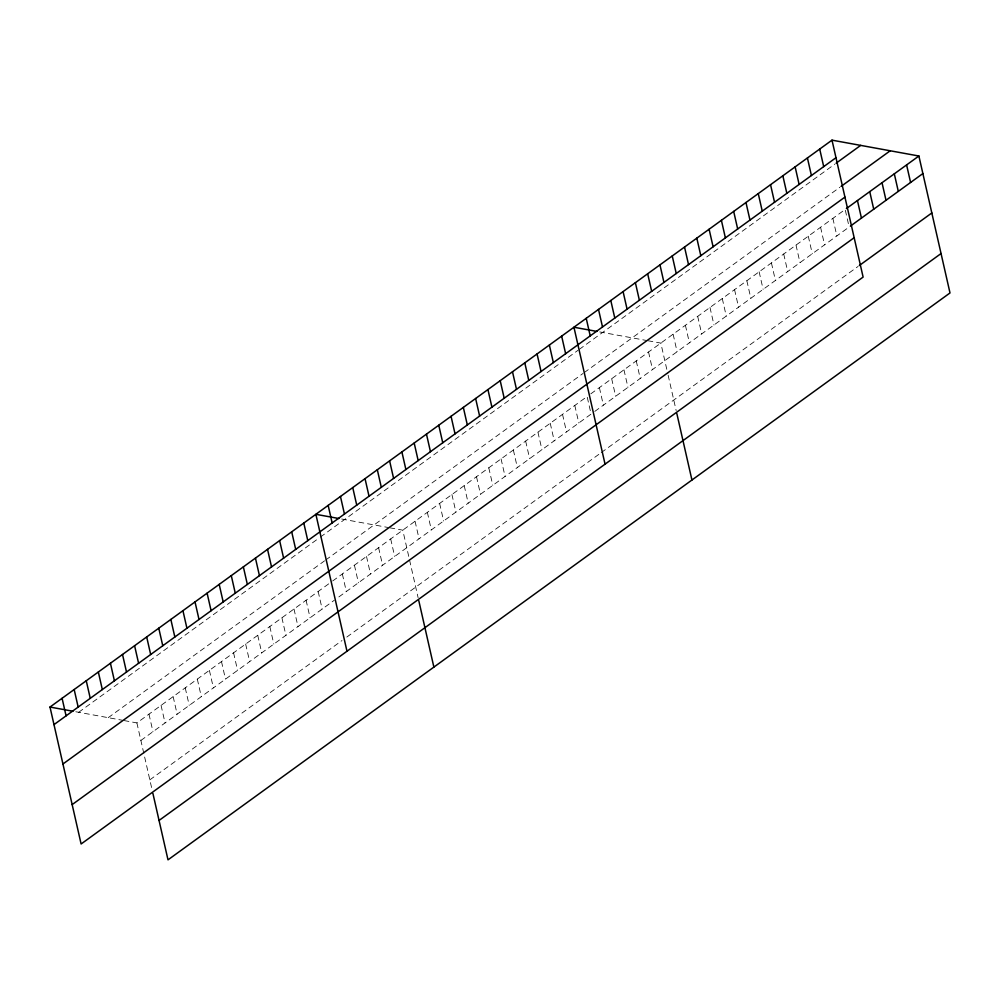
<?xml version="1.0" encoding="UTF-8"?>
<svg xmlns="http://www.w3.org/2000/svg" width="1000" height="1000" viewBox="0 0 1000 1000"><rect width="100%" height="100%" fill="white"/><g stroke="black" fill="none" stroke-linecap="round" stroke-linejoin="round"><path stroke-width="0.75" stroke-dasharray="5 3.75" d="M78.675 712.288L319.175 537.938M320.387 537.062L578.038 350.275M579.263 349.387L834.862 164.088M108.212 717.675L324.55 560.85M325.75 559.975L583 373.488M584.225 372.6L839.837 187.3M123.987 720.55L136.888 722.913L330.262 582.725M332.675 580.975L587.1 396.538L591.087 414.087L337.875 597.65M590.788 393.862L845.163 209.462L848.812 225.55M140.875 740.462L334.25 600.288M594.775 411.413L849.15 227.013M149.825 779.862L341.987 640.55M346.825 637.05L600.037 453.488M601.263 452.587L858.1 266.413M599.75 331.938L646.488 340.475M647.925 340.725L660.825 343.088L667.8 373.775M341.688 519.012L388.438 527.55M389.862 527.812L402.775 530.163L418.1 597.638M75.812 711.762L122.55 720.288M832.875 218.363L836.862 235.912M820.575 227.275L824.562 244.825M808.288 236.188L812.275 253.738M796 245.087L799.987 262.65M783.713 254L787.7 271.55M771.425 262.913L775.413 280.462M759.137 271.812L763.125 289.375M746.85 280.725L750.837 298.275M734.562 289.637L738.55 307.188M722.275 298.538L726.263 316.1M709.987 307.45L713.975 325M697.7 316.363L701.688 333.913M685.4 325.262L689.4 342.825M673.112 334.175L677.1 351.725M668.138 375.225L676.162 410.562M648.538 351.987L652.525 369.55M636.25 360.9L640.238 378.45M623.962 369.812L627.95 387.362M611.675 378.713L615.662 396.275M599.388 387.625L603.375 405.175M574.812 405.45L578.8 423M562.525 414.35L566.512 431.9M550.237 423.263L554.225 440.812M537.938 432.175L541.938 449.725M525.65 441.075L529.637 458.625M513.362 449.988L517.35 467.537M501.075 458.9L505.062 476.45M488.787 467.8L492.775 485.35M476.5 476.712L480.487 494.263M464.212 485.625L468.2 503.175M451.925 494.525L455.913 512.075M439.637 503.438L443.625 520.988M427.35 512.35L431.337 529.9M415.062 521.25L419.05 538.8M390.688 538.925L394.675 556.475M378.6 547.688L382.587 565.237M366.512 556.45L370.5 574M354.425 565.212L358.413 582.762M342.337 573.962L346.325 591.525M318.175 591.487L322.163 609.038M306.087 600.25L310.075 617.8M294 609.012L297.987 626.562M281.913 617.775L285.9 635.325M269.825 626.538L273.812 644.087M257.75 635.3L261.737 652.85M245.662 644.062L249.65 661.612M233.575 652.825L237.562 670.375M221.488 661.575L225.475 679.137M209.4 670.337L213.388 687.887M197.312 679.1L201.3 696.65M185.238 687.862L189.225 705.413M173.15 696.625L177.138 714.175M161.062 705.387L165.05 722.938M148.975 714.15L152.963 731.7M136.888 722.913L152.225 790.387"/><path stroke-width="1.5" d="M832 140.15L863.112 277.087L81.112 843.988L50 707.05L832 140.15L918.888 156.012L950 292.95L168 859.85L152.9 793.388M53.987 724.613L835.987 157.713M836.1 163.2L860.675 145.387M841.062 186.412L890.212 150.775M62.938 764L844.938 197.1M846.388 208.562L918.888 156.012M850.375 226.125L922.875 173.562M72.162 804.6L854.163 237.7M859.325 265.512L931.825 212.963M159.05 820.45L941.05 253.55M596.875 331.413L573.938 327.238L605.05 464.162M338.812 518.5L315.875 514.312L346.987 651.25M50 707.05L72.938 711.237M906.6 164.913L910.588 182.463M894.312 173.825L898.3 191.375M882.025 182.738L886.012 200.287M869.737 191.637L873.725 209.188M857.45 200.55L861.438 218.1M819.712 149.062L823.7 166.612M807.425 157.975L811.413 175.525M795.138 166.875L799.125 184.438M782.85 175.787L786.838 193.337M770.55 184.7L774.538 202.25M758.263 193.6L762.25 211.163M745.975 202.512L749.963 220.062M733.688 211.425L737.675 228.975M721.4 220.325L725.387 237.887M709.112 229.237L713.1 246.788M696.825 238.15L700.812 255.7M684.538 247.05L688.525 264.613M672.25 255.963L676.237 273.512M659.963 264.875L663.95 282.425M647.675 273.775L651.663 291.337M676.838 413.562L691.938 480.025M635.388 282.688L639.375 300.238M623.088 291.6L627.075 309.15M610.8 300.512L614.788 318.062M598.513 309.413L602.5 326.962M586.225 318.325L590.212 335.875M561.65 336.138L565.638 353.688M549.362 345.05L553.35 362.6M537.075 353.963L541.062 371.512M524.788 362.863L528.775 380.412M512.5 371.775L516.487 389.325M500.213 380.688L504.2 398.237M487.925 389.588L491.912 407.137M475.625 398.5L479.613 416.05M463.338 407.413L467.325 424.963M451.05 416.312L455.037 433.862M438.762 425.225L442.75 442.775M426.475 434.137L430.462 451.688M414.188 443.038L418.175 460.588M401.9 451.95L405.887 469.5M389.613 460.863L393.6 478.413M418.787 600.638L433.875 667.1M377.325 469.762L381.312 487.325M365.037 478.675L369.025 496.225M352.75 487.587L356.737 505.138M340.462 496.488L344.45 514.05M328.162 505.4L332.15 522.95M303.8 523.075L307.787 540.625M291.712 531.838L295.7 549.388M279.625 540.588L283.612 558.15M267.538 549.35L271.525 566.9M255.45 558.112L259.438 575.662M243.363 566.875L247.35 584.425M231.287 575.638L235.275 593.188M219.2 584.4L223.188 601.95M207.113 593.162L211.1 610.712M195.025 601.925L199.013 619.475M182.938 610.688L186.925 628.237M170.85 619.45L174.838 637M158.775 628.2L162.763 645.763M146.688 636.962L150.675 654.513M134.6 645.725L138.588 663.275M122.513 654.488L126.5 672.038M110.425 663.25L114.412 680.8M98.338 672.013L102.325 689.562M86.263 680.775L90.25 698.325M74.175 689.538L78.162 707.087M62.088 698.3L66.075 715.85"/></g></svg>
